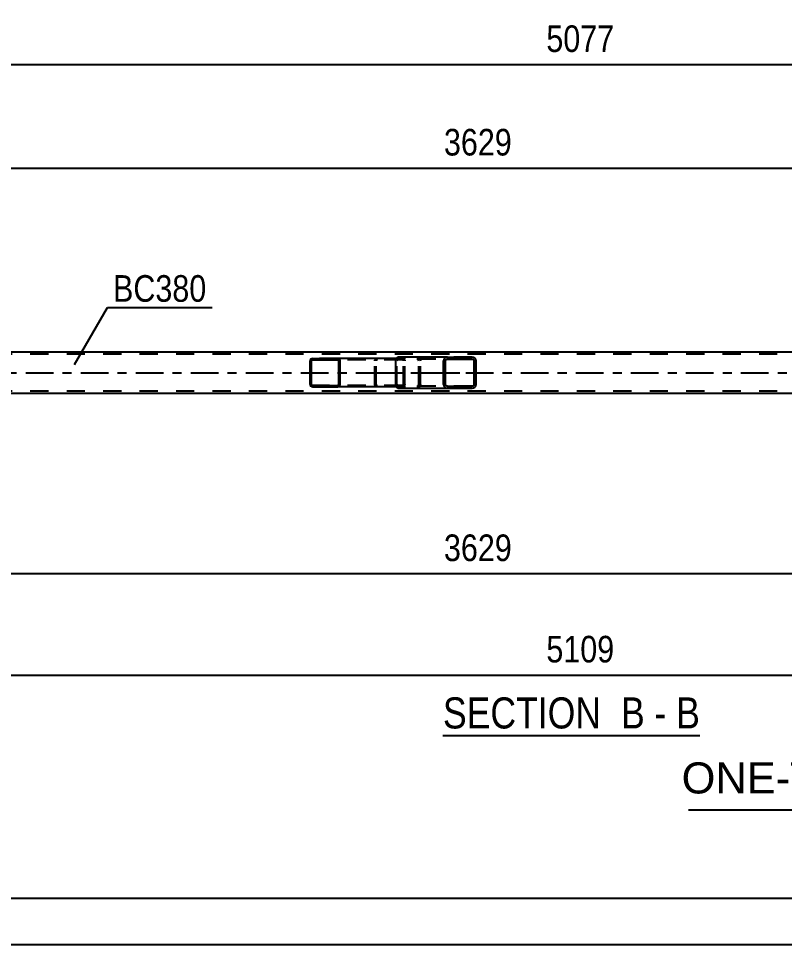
# Model space of a CAD drawing. Header units: millimetres. Extents: x 0 to 594, y 0 to 420.
# Drawn here: x 83.9 to 166.3, y 0 to 99.6 of the extents above; entities that cross this region are included whole.
import ezdxf

# ---------------------------------------------------------------- set-up
doc = ezdxf.new("R2010")
doc.units = ezdxf.units.MM
doc.linetypes.add('DXK_LINE_DOT2', pattern=[3.9198, 1.9599, -1.9599])
doc.linetypes.add('DXK_LINE_DOT3', pattern=[5.9187, 2.979, -0.9799, 0.9799, -0.9799])
doc.styles.add('Arial', font='ARIAL.TTF', dxfattribs={"height": 0.2})
doc.styles.add('Arial Narrow', font='ARIALN.TTF', dxfattribs={"height": 0.2})

# ---------------------------------------------------------------- blocks, each defined once
blk = doc.blocks.new('Unknown-570345816-1135')
at = {"color": 5, "linetype": 'Continuous'}
for p, q in [((5, 5), (589, 5)), ((0, 0), (594, 0))]:
    blk.add_line(p, q, dxfattribs=at)
blk = doc.blocks.new('Unknown-570345816-12 - 5241')
at = {"color": 6, "linetype": 'Continuous'}
blk.add_line((129.568, 22.495), (157.215, 22.495), dxfattribs=at)
at = {"color": 0, "linetype": 'Continuous'}
for points in [[(147.676, 23.245), (147.676, 26.745), (129.568, 26.745), (129.568, 23.245)], [(151.283, 23.245), (151.283, 26.745), (148.726, 26.745), (148.726, 23.245)], [(153.608, 23.245), (153.608, 26.745), (152.333, 26.745), (152.333, 23.245)], [(157.215, 23.245), (157.215, 26.745), (154.658, 26.745), (154.658, 23.245)]]:
    blk.add_wipeout(points, dxfattribs=at)
at = {"color": 7, "linetype": 'Continuous', "style": 'Arial Narrow'}
for s, height, p in [('SECTION ', 3.3405, (129.568, 23.245)), ('B', 3.34, (148.726, 23.245)), ('B', 3.34, (154.658, 23.245)), ('-', 3.34, (152.333, 23.245))]:
    blk.add_text(s, height=height, dxfattribs=at).set_placement(p)
blk = doc.blocks.new('Part-570345816-5247 - 5241')
at = {"linetype": 'Continuous'}
h = blk.add_hatch(dxfattribs=at)
h.set_pattern_fill('', scale=0.7, style=0, pattern_type=0)
h.set_pattern_definition([(45, (133.093, 62.9433), (-1.5715, 1.5715), [])])
h.paths.add_polyline_path([(133.125, 62.79), (133.093, 62.943), (133.002, 63.073), (132.866, 63.16), (132.706, 63.19), (130.052, 63.19), (129.892, 63.16), (129.756, 63.073), (129.665, 62.943), (129.633, 62.79), (129.633, 60.257), (129.665, 60.104), (129.756, 59.974), (129.892, 59.887), (130.052, 59.857), (132.706, 59.857), (132.866, 59.887), (133.002, 59.974), (133.093, 60.104), (133.125, 60.257)])
h.paths.add_polyline_path([(132.899, 60.18), (132.854, 60.115), (132.786, 60.072), (132.706, 60.057), (130.052, 60.057), (129.972, 60.072), (129.904, 60.115), (129.859, 60.18), (129.843, 60.257), (129.843, 62.79), (129.859, 62.867), (129.904, 62.932), (129.972, 62.975), (130.052, 62.99), (132.706, 62.99), (132.786, 62.975), (132.854, 62.932), (132.899, 62.867), (132.915, 62.79), (132.915, 60.257)])
at = {"color": 2, "linetype": 'Continuous'}
for p, q in [((124.507, 62.79), (124.524, 62.943)), ((124.507, 60.257), (124.507, 62.79)), ((124.524, 62.943), (124.573, 63.073)), ((124.573, 63.073), (124.646, 63.16)), ((124.646, 63.16), (124.732, 63.19)), ((130.052, 63.19), (124.732, 63.19)), ((129.665, 62.943), (129.633, 62.79)), ((129.633, 60.257), (129.633, 62.79)), ((129.843, 62.79), (129.859, 62.867)), ((129.843, 60.257), (129.843, 62.79)), ((129.859, 62.867), (129.904, 62.932)), ((130.052, 63.19), (129.892, 63.16)), ((129.904, 62.932), (129.972, 62.975)), ((129.972, 62.975), (130.052, 62.99)), ((130.052, 63.19), (132.706, 63.19)), ((130.052, 62.99), (132.706, 62.99)), ((132.866, 63.16), (132.706, 63.19)), ((132.706, 62.99), (132.786, 62.975)), ((132.786, 62.975), (132.854, 62.932)), ((132.854, 62.932), (132.899, 62.867)), ((132.899, 62.867), (132.915, 62.79)), ((132.915, 60.257), (132.915, 62.79)), ((133.125, 62.79), (133.093, 62.943)), ((133.125, 60.257), (133.125, 62.79)), ((124.524, 60.104), (124.507, 60.257)), ((124.573, 59.974), (124.524, 60.104)), ((124.646, 59.887), (124.573, 59.974)), ((124.732, 59.857), (124.646, 59.887)), ((124.732, 59.857), (130.052, 59.857)), ((129.633, 60.257), (129.665, 60.104)), ((129.859, 60.18), (129.843, 60.257)), ((129.904, 60.115), (129.859, 60.18)), ((129.892, 59.887), (130.052, 59.857)), ((129.972, 60.072), (129.904, 60.115)), ((130.052, 60.057), (129.972, 60.072)), ((130.052, 60.057), (132.706, 60.057)), ((130.052, 59.857), (132.706, 59.857)), ((132.786, 60.072), (132.706, 60.057)), ((132.706, 59.857), (132.866, 59.887)), ((132.854, 60.115), (132.786, 60.072)), ((132.899, 60.18), (132.854, 60.115)), ((132.915, 60.257), (132.899, 60.18)), ((133.093, 60.104), (133.125, 60.257))]:
    blk.add_line(p, q, dxfattribs=at)
at = {"color": 7, "linetype": 'DXK_LINE_DOT2'}
for p, q in [((124.628, 62.867), (124.62, 62.79)), ((124.62, 60.257), (124.62, 62.79)), ((124.653, 62.932), (124.628, 62.867)), ((124.689, 62.975), (124.653, 62.932)), ((124.732, 62.99), (124.689, 62.975)), ((132.706, 62.99), (124.732, 62.99)), ((125.478, 62.99), (125.478, 63.19)), ((126.747, 63.19), (126.908, 63.16)), ((126.828, 62.975), (126.747, 62.99)), ((126.895, 62.932), (126.828, 62.975)), ((126.941, 62.867), (126.895, 62.932)), ((126.957, 62.79), (126.941, 62.867)), ((126.957, 60.257), (126.957, 62.79)), ((127.134, 62.943), (127.166, 62.79)), ((127.166, 60.257), (127.166, 62.79)), ((132.706, 63.19), (130.052, 63.19)), ((124.62, 60.257), (124.628, 60.18)), ((124.628, 60.18), (124.653, 60.115)), ((124.653, 60.115), (124.689, 60.072)), ((124.689, 60.072), (124.732, 60.057)), ((132.706, 60.057), (124.732, 60.057)), ((125.478, 59.857), (125.478, 60.057)), ((126.747, 60.057), (126.828, 60.072)), ((126.908, 59.887), (126.747, 59.857)), ((126.828, 60.072), (126.895, 60.115)), ((126.895, 60.115), (126.941, 60.18)), ((126.941, 60.18), (126.957, 60.257)), ((127.166, 60.257), (127.134, 60.104)), ((130.052, 59.857), (132.706, 59.857))]:
    blk.add_line(p, q, dxfattribs=at)
at = {"color": 7, "linetype": 'DXK_LINE_DOT3'}
blk.add_line((122.471, 61.524), (131.379, 61.524), dxfattribs=at)
at = {"color": 7, "linetype": 'DXK_LINE_DOT2'}
for centre, start, end in [((126.759, 62.778), 23.84941, 68.8059), ((126.759, 60.27), 291.1941, 336.15059)]:
    blk.add_arc(centre, 0.41, start, end, dxfattribs=at)
at = {"color": 2, "linetype": 'Continuous'}
for centre, start, end in [((130.04, 62.778), 111.19409, 156.15058), ((132.718, 62.778), 23.84942, 68.80591), ((130.04, 60.27), 203.84942, 248.80591), ((132.718, 60.27), 291.19409, 336.15058)]:
    blk.add_arc(centre, 0.41, start, end, dxfattribs=at)
blk = doc.blocks.new('Part-570345816-5268 - 5241')
at = {"linetype": 'Continuous'}
h = blk.add_hatch(dxfattribs=at)
h.set_pattern_fill('', scale=0.7, style=0, pattern_type=0)
h.set_pattern_definition([(45, (118.499, 62.884), (-1.5715, 1.5715), [])])
h.paths.add_polyline_path([(118.521, 62.782), (118.499, 62.884), (118.437, 62.97), (118.345, 63.028), (118.237, 63.049), (115.559, 63.049), (115.45, 63.028), (115.358, 62.97), (115.296, 62.884), (115.275, 62.782), (115.275, 60.265), (115.296, 60.163), (115.358, 60.077), (115.45, 60.019), (115.559, 59.999), (118.237, 59.999), (118.345, 60.019), (118.437, 60.077), (118.499, 60.163), (118.521, 60.265)])
h.paths.add_polyline_path([(118.368, 60.214), (118.337, 60.171), (118.291, 60.142), (118.237, 60.132), (115.559, 60.132), (115.504, 60.142), (115.458, 60.171), (115.427, 60.214), (115.417, 60.265), (115.417, 62.782), (115.427, 62.833), (115.458, 62.876), (115.504, 62.905), (115.559, 62.915), (118.237, 62.915), (118.291, 62.905), (118.337, 62.876), (118.368, 62.833), (118.379, 62.782), (118.379, 60.265)])
at = {"color": 2, "linetype": 'Continuous'}
for p, q in [((115.296, 62.884), (115.275, 62.782)), ((115.275, 60.265), (115.275, 62.782)), ((115.417, 62.782), (115.427, 62.833)), ((115.417, 60.265), (115.417, 62.782)), ((115.427, 62.833), (115.458, 62.876)), ((115.559, 63.049), (115.45, 63.028)), ((115.458, 62.876), (115.504, 62.905)), ((115.504, 62.905), (115.559, 62.915)), ((115.559, 63.049), (118.237, 63.049)), ((115.559, 62.915), (118.237, 62.915)), ((124.564, 63.049), (118.237, 63.049)), ((118.345, 63.028), (118.237, 63.049)), ((118.237, 62.915), (118.291, 62.905)), ((118.291, 62.905), (118.337, 62.876)), ((118.337, 62.876), (118.368, 62.833)), ((118.368, 62.833), (118.379, 62.782)), ((118.379, 60.265), (118.379, 62.782)), ((118.521, 62.782), (118.499, 62.884)), ((118.521, 60.265), (118.521, 62.782)), ((115.275, 60.265), (115.296, 60.163)), ((115.427, 60.214), (115.417, 60.265)), ((115.458, 60.171), (115.427, 60.214)), ((115.45, 60.019), (115.559, 59.999)), ((115.504, 60.142), (115.458, 60.171)), ((115.559, 60.132), (115.504, 60.142)), ((115.559, 60.132), (118.237, 60.132)), ((115.559, 59.999), (118.237, 59.999)), ((118.291, 60.142), (118.237, 60.132)), ((118.237, 59.999), (118.345, 60.019)), ((124.564, 59.999), (118.237, 59.999)), ((118.337, 60.171), (118.291, 60.142)), ((118.368, 60.214), (118.337, 60.171)), ((118.379, 60.265), (118.368, 60.214)), ((118.499, 60.163), (118.521, 60.265))]:
    blk.add_line(p, q, dxfattribs=at)
at = {"color": 7, "linetype": 'DXK_LINE_DOT2'}
for p, q in [((118.237, 63.049), (115.559, 63.049)), ((125.194, 62.915), (115.559, 62.915)), ((122.233, 62.782), (122.254, 62.884)), ((122.233, 60.265), (122.233, 62.782)), ((122.385, 62.833), (122.374, 62.782)), ((122.374, 60.265), (122.374, 62.782)), ((122.416, 62.876), (122.385, 62.833)), ((122.408, 63.028), (122.516, 63.049)), ((122.462, 62.905), (122.416, 62.876)), ((122.516, 62.915), (122.462, 62.905)), ((125.194, 63.049), (124.564, 63.049)), ((125.194, 63.049), (125.303, 63.028)), ((125.249, 62.905), (125.194, 62.915)), ((125.295, 62.876), (125.249, 62.905)), ((125.326, 62.833), (125.295, 62.876)), ((125.336, 62.782), (125.326, 62.833)), ((125.336, 60.265), (125.336, 62.782)), ((125.457, 62.884), (125.478, 62.782)), ((125.478, 60.265), (125.478, 62.782)), ((125.194, 60.132), (115.559, 60.132)), ((118.237, 59.999), (115.559, 59.999)), ((122.254, 60.163), (122.233, 60.265)), ((122.374, 60.265), (122.385, 60.214)), ((122.385, 60.214), (122.416, 60.171)), ((122.516, 59.999), (122.408, 60.019)), ((122.416, 60.171), (122.428, 60.163)), ((122.428, 60.163), (122.462, 60.142)), ((122.462, 60.142), (122.516, 60.132)), ((125.194, 59.999), (124.564, 59.999)), ((125.194, 60.132), (125.249, 60.142)), ((125.303, 60.019), (125.194, 59.999)), ((125.249, 60.142), (125.295, 60.171)), ((125.295, 60.171), (125.326, 60.214)), ((125.326, 60.214), (125.336, 60.265)), ((125.476, 60.257), (125.457, 60.163)), ((125.478, 60.265), (125.476, 60.257))]:
    blk.add_line(p, q, dxfattribs=at)
at = {"color": 2, "linetype": 'Continuous'}
for centre, start, end in [((115.548, 62.77), 110.75833, 155.68005), ((118.248, 62.77), 24.31994, 69.24167), ((115.548, 60.277), 204.31994, 249.24167), ((118.248, 60.277), 290.75833, 335.68005)]:
    blk.add_arc(centre, 0.276, start, end, dxfattribs=at)
at = {"color": 7, "linetype": 'DXK_LINE_DOT2'}
for centre, start, end in [((122.505, 62.77), 110.75832, 155.68005), ((125.205, 62.77), 24.31995, 69.24168), ((122.505, 60.277), 204.31995, 249.24168), ((125.205, 60.277), 290.75832, 335.68005)]:
    blk.add_arc(centre, 0.276, start, end, dxfattribs=at)
blk = doc.blocks.new('Part-570345816-5323 - 5241')
at = {"color": 2, "linetype": 'Continuous'}
for p, q in [((193.153, 63.724), (72.844, 63.724)), ((208.653, 63.724), (198.153, 63.724)), ((215.853, 63.724), (208.753, 63.724)), ((72.844, 59.324), (193.153, 59.324)), ((208.653, 59.324), (198.153, 59.324)), ((215.853, 59.324), (208.753, 59.324))]:
    blk.add_line(p, q, dxfattribs=at)
at = {"color": 7, "linetype": 'DXK_LINE_DOT2'}
for p, q in [((72.844, 63.724), (72.844, 59.324)), ((208.653, 63.524), (72.844, 63.524)), ((72.844, 63.524), (72.844, 59.524)), ((198.153, 63.724), (193.153, 63.724)), ((215.853, 63.524), (208.753, 63.524)), ((215.853, 63.724), (215.853, 59.324)), ((215.853, 63.4), (215.853, 63.465)), ((215.853, 59.724), (215.853, 63.324)), ((208.653, 59.524), (72.844, 59.524)), ((198.153, 59.324), (193.153, 59.324)), ((215.853, 59.524), (208.753, 59.524)), ((215.853, 59.354), (215.853, 59.539))]:
    blk.add_line(p, q, dxfattribs=at)
at = {"color": 7, "linetype": 'DXK_LINE_DOT3'}
for p, q in [((72.844, 61.524), (208.653, 61.524)), ((208.753, 61.524), (215.853, 61.524))]:
    blk.add_line(p, q, dxfattribs=at)
blk = doc.blocks.new('StraightDimension-570345816-5430 - 5241')
at = {"color": 7, "linetype": 'Continuous'}
for p, q in [((72.844, 58.324), (72.844, 36.775)), ((193.82, 51.323), (193.82, 31.291)), ((74.344, 40.503), (71.344, 39.303)), ((72.844, 39.903), (193.82, 39.903)), ((192.32, 39.303), (195.32, 40.503))]:
    blk.add_line(p, q, dxfattribs=at)
at = {"color": 0}
blk.add_wipeout([(137.588, 40.653), (137.588, 44.853), (129.076, 44.853), (129.076, 40.653)], dxfattribs=at)
at = {"color": 3, "style": 'Arial Narrow'}
blk.add_text('3629', height=2.8633, dxfattribs=at).set_placement((129.676, 41.253))
at = {"color": 0, "linetype": 'Continuous'}
for points in [[(72.244, 39.203), (68.044, 39.203), (68.044, 36.175), (72.244, 36.175)], [(193.219, 39.203), (189.019, 39.203), (189.02, 30.691), (193.22, 30.691)]]:
    blk.add_wipeout(points, dxfattribs=at)
at = {"color": 3, "linetype": 'Continuous', "style": 'Arial Narrow'}
for s, height, p in [('0', 2.863, (71.644, 36.775)), ('3629', 2.8633, (192.62, 31.291))]:
    blk.add_text(s, height=height, rotation=90.00021, dxfattribs=at).set_placement(p)
blk = doc.blocks.new('StraightDimension-570345816-5414 - 5241')
at = {"color": 7, "linetype": 'Continuous'}
for p, q in [((72.311, 55.107), (72.311, 26.595)), ((216.386, 55.107), (216.386, 26.595)), ((73.811, 29.595), (70.811, 28.395)), ((72.311, 28.995), (216.386, 28.995)), ((214.886, 28.395), (217.886, 29.595))]:
    blk.add_line(p, q, dxfattribs=at)
at = {"color": 0}
blk.add_wipeout([(148.605, 29.745), (148.605, 33.945), (140.092, 33.945), (140.092, 29.745)], dxfattribs=at)
at = {"color": 3, "style": 'Arial Narrow'}
blk.add_text('5109', height=2.8633, dxfattribs=at).set_placement((140.692, 30.345))
blk = doc.blocks.new('StraightDimension-570345816-5408 - 5241')
at = {"color": 7, "linetype": 'Continuous'}
for p, q in [((193.82, 71.124), (193.82, 92.155)), ((72.844, 64.724), (72.844, 86.67)), ((74.344, 84.142), (71.344, 82.942)), ((192.32, 82.942), (195.32, 84.142)), ((72.844, 83.542), (193.82, 83.542))]:
    blk.add_line(p, q, dxfattribs=at)
at = {"color": 0}
blk.add_wipeout([(137.588, 84.292), (137.588, 88.492), (129.076, 88.492), (129.076, 84.292)], dxfattribs=at)
at = {"color": 3, "style": 'Arial Narrow'}
blk.add_text('3629', height=2.8633, dxfattribs=at).set_placement((129.676, 84.892))
at = {"color": 0, "linetype": 'Continuous'}
for points in [[(193.219, 92.755), (189.019, 92.755), (189.02, 84.242), (193.22, 84.242)], [(72.244, 87.27), (68.044, 87.27), (68.044, 84.242), (72.244, 84.242)]]:
    blk.add_wipeout(points, dxfattribs=at)
at = {"color": 3, "linetype": 'Continuous', "style": 'Arial Narrow'}
for s, height, p in [('3629', 2.8633, (192.62, 84.842)), ('0', 2.863, (71.644, 84.842))]:
    blk.add_text(s, height=height, rotation=90.00021, dxfattribs=at).set_placement(p)
blk = doc.blocks.new('StraightDimension-570345816-5446 - 5241')
at = {"color": 7, "linetype": 'Continuous'}
for p, q in [((72.844, 66.332), (72.844, 97.53)), ((215.853, 67.94), (215.853, 97.53)), ((74.344, 95.28), (71.344, 94.08)), ((72.844, 94.68), (215.853, 94.68)), ((214.353, 94.08), (217.353, 95.28))]:
    blk.add_line(p, q, dxfattribs=at)
at = {"color": 0}
blk.add_wipeout([(148.605, 95.43), (148.605, 99.63), (140.092, 99.63), (140.092, 95.43)], dxfattribs=at)
at = {"color": 3, "style": 'Arial Narrow'}
blk.add_text('5077', height=2.8633, dxfattribs=at).set_placement((140.692, 96.03))
blk = doc.blocks.new('Unknown-570345816-19385')
at = {"color": 7, "linetype": 'Continuous'}
blk.add_line((156, 14.5), (226, 14.5), dxfattribs=at)
at = {"color": 7, "style": 'Arial'}
blk.add_text('ONE-TRUSS MARKED AS TR562', height=3.34277, dxfattribs=at).set_placement((155.245, 16.25))
blk = doc.blocks.new('Mark-570345816-5319 - 5241')
at = {"color": 30, "linetype": 'Continuous'}
for p, q in [((89.943, 62.397), (93.479, 68.554)), ((93.479, 68.554), (104.727, 68.554))]:
    blk.add_line(p, q, dxfattribs=at)
at = {"color": 0}
blk.add_wipeout([(104.127, 69.154), (104.127, 72.154), (94.079, 72.154), (94.079, 69.154)], dxfattribs=at)
blk.add_wipeout([(104.127, 69.154), (104.127, 72.154), (94.079, 72.154), (94.079, 69.154)], dxfattribs=at)
at = {"color": 3, "style": 'Arial Narrow'}
blk.add_text('BC380', height=2.8633, dxfattribs=at).set_placement((94.079, 69.154))

msp = doc.modelspace()

# ---------------------------------------------------------------- block references
for name in ['Unknown-570345816-1135', 'Part-570345816-5323 - 5241', 'Part-570345816-5268 - 5241', 'Part-570345816-5247 - 5241', 'Unknown-570345816-19385']:
    msp.add_blockref(name, (0, 0))

# ---------------------------------------------------------------- next in the draw order: block references
for name in ['StraightDimension-570345816-5408 - 5241', 'StraightDimension-570345816-5430 - 5241', 'Unknown-570345816-12 - 5241']:
    msp.add_blockref(name, (0, 0))

# ---------------------------------------------------------------- next in the draw order: block references
for name in ['StraightDimension-570345816-5446 - 5241', 'StraightDimension-570345816-5414 - 5241']:
    msp.add_blockref(name, (0, 0))

# ---------------------------------------------------------------- next in the draw order: block references
msp.add_blockref('Mark-570345816-5319 - 5241', (0, 0))

doc.saveas('drawing.dxf')
